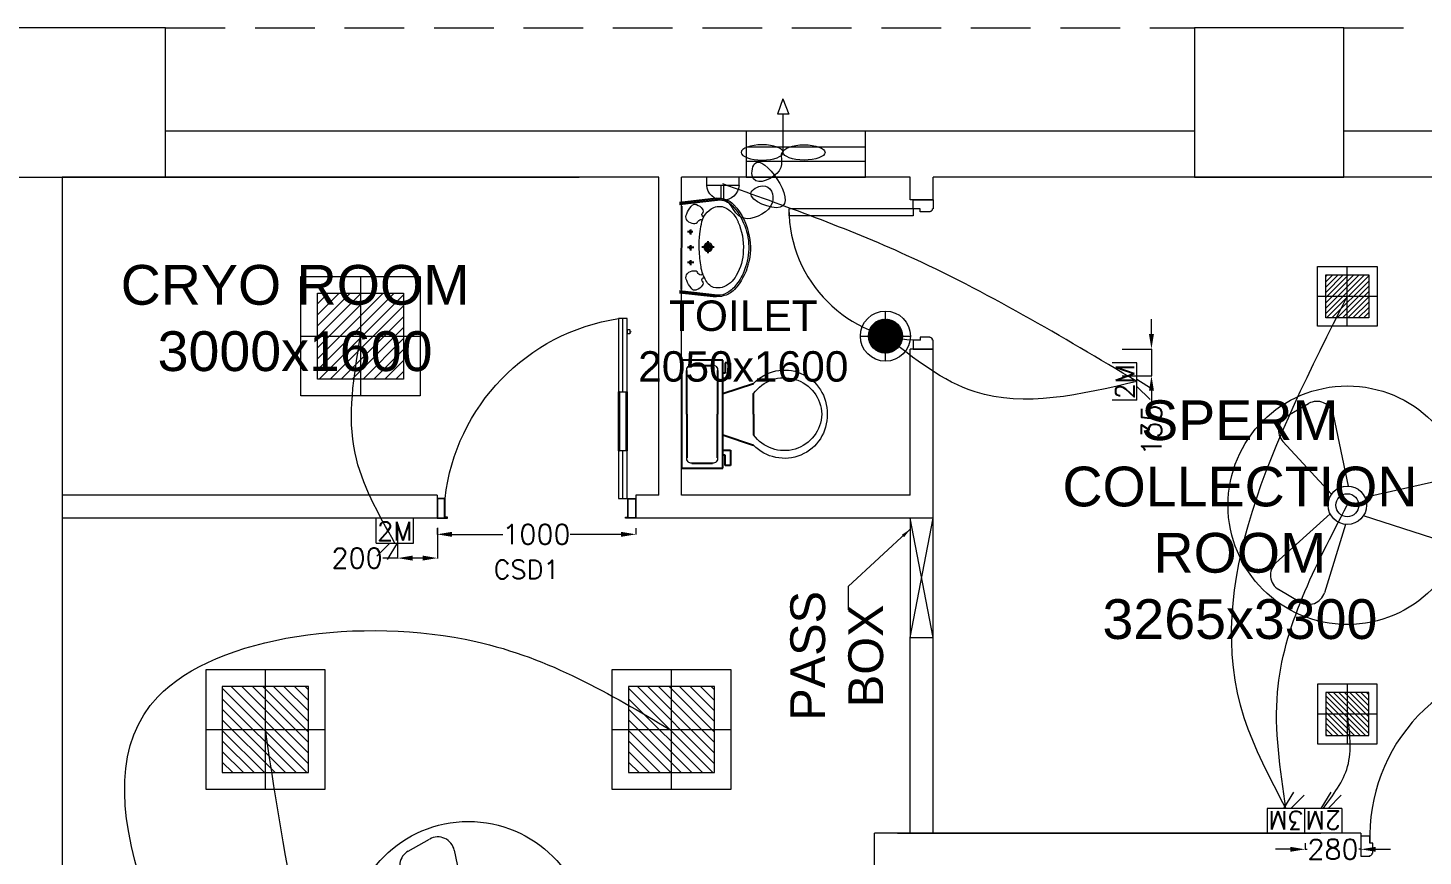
# Model space of a CAD drawing. Extents: x 3505867 to 4040009, y -660366 to -590408.
# Drawn here: x 3564364 to 3571380, y -599938 to -595773 of the extents above; entities that cross this region are included whole.
import ezdxf

# ---------------------------------------------------------------- set-up
doc = ezdxf.new("R2010")
doc.units = 0
doc.header["$LTSCALE"] = 6
doc.header["$MEASUREMENT"] = 0
doc.linetypes.add('HIDDEN', pattern=[0.375, 0.25, -0.125])
doc.layers.get('0').update_dxf_attribs({"linetype": 'CONTINUOUS', "lineweight": 0})
doc.layers.get('Defpoints').update_dxf_attribs({"linetype": 'CONTINUOUS', "lineweight": 0})
for name, color, linetype, lineweight in [('1200 Door', 144, 'CONTINUOUS', 0), ('24W RAW POWER', 1, 'CONTINUOUS', 0), ('24W UPS POWER LIGHT', 5, 'CONTINUOUS', 0), ('Chajja', 7, 'CONTINUOUS', 0), ('COL', 5, 'CONTINUOUS', 0), ('DIM', 7, 'CONTINUOUS', 0), ('DOOR', 44, 'CONTINUOUS', 0), ('ELE 36W EMERGENCY LIGHT', 5, 'CONTINUOUS', 0), ('ELE 36W LED LIGHT', 6, 'CONTINUOUS', 0), ('ELE-1200MM CEILINGFAN', 6, 'CONTINUOUS', 0), ('ELE-12W LED', 1, 'CONTINUOUS', 0), ('ELE-24W EMERGENCY  LED LIGHT', 5, 'CONTINUOUS', 0), ('ELE-24W LED LIGHT', 1, 'CONTINUOUS', 0), ('ELE-2M RAW P.SB', 40, 'CONTINUOUS', 0), ('ELE-2M UPS P.SB', 3, 'CONTINUOUS', 0), ('ELE-36W EMERGENCY  LED LIGHT', 7, 'CONTINUOUS', 0), ('ELE-36W LED LIGHT', 210, 'CONTINUOUS', 0), ('ELE-3M RAW P.SB', 40, 'CONTINUOUS', 0), ('ELE-CABLE TRAY', 31, 'CONTINUOUS', 0), ('ELE-EXHAUST FAN', 10, 'CONTINUOUS', 0), ('Single Leaf Door', 4, 'CONTINUOUS', 0), ('WALL', 10, 'CONTINUOUS', 0), ('WIN', 151, 'CONTINUOUS', 0), ('Window', 161, 'CONTINUOUS', 0)]:
    doc.layers.add(name, color=color, linetype=linetype, lineweight=lineweight)
doc.layers.add('ELE-LIGHTING WIRING', color=7, linetype='CONTINUOUS', lineweight=0, true_color=0x63d7b6)
doc.styles.add('ARIAL', font='arial.ttf')
doc.styles.add('ROMANS', font='romans.shx')
doc.styles.get("Standard").update_dxf_attribs({"font": 'SIMPLEX'})
doc.dimstyles.new('AEPL1', dxfattribs={"dimtxt": 100, "dimasz": 75, "dimexe": 1.25, "dimexo": 50, "dimtad": 0, "dimdec": 0, "dimtxsty": 'ROMANS', "dimcen": 2.5, "dimclrd": 7, "dimclre": 7, "dimadec": 0, "dimazin": 0, "dimtfac": 1, "dimtdec": 0, "dimtmove": 0, "dimatfit": 3, "dimfxl": 1, "dimlwd": 0, "dimlwe": 0, "dimarcsym": 0})
doc.dimstyles.new('TEXT', dxfattribs={"dimscale": 0, "dimtxt": 500, "dimasz": 100, "dimexe": 75, "dimexo": 100, "dimgap": 50, "dimtad": 0, "dimdec": 0, "dimzin": 0, "dimdsep": 46, "dimtxsty": 'ARIAL', "dimblk": 'OBLIQUE', "dimcen": 0.09, "dimdle": 100, "dimclrd": 256, "dimclre": 256, "dimclrt": 6, "dimadec": 0, "dimazin": 0, "dimtfac": 1, "dimtdec": 0, "dimtofl": 0, "dimtmove": 2, "dimatfit": 3, "dimfxl": 1, "dimfrac": 2, "dimtolj": 1, "dimtzin": 0, "dimarcsym": 0})

# ---------------------------------------------------------------- blocks, each defined once
blk = doc.blocks.new('A$C19B8274B')
at = {"layer": 'DOOR'}
for p, q in [((-45, 925), (-80, 925)), ((-80, 50), (-80, 925)), ((-45, 50), (-45, 925)), ((-45, 50), (-80, 50)), ((-955, -50), (-955, -47.5)), ((-940, -35), (-942.5, -35)), ((-60, -35), (-57.5, -35)), ((-45, -50), (-45, -47.5))]:
    blk.add_line(p, q, dxfattribs=at)
for points in [[(-940, 15), (-955, 15), (-955, 50), (-1000, 50), (-1000, -50), (-955, -50)], [(-940, -35), (-940, 15)], [(-60, 15), (-45, 15), (-45, 50), (0, 50), (0, -50), (-45, -50)], [(-60, -35), (-60, 15)]]:
    blk.add_lwpolyline(points, dxfattribs=at)
at = {"layer": 'DOOR', "color": 145}
blk.add_arc((-80, 50), 875, 90, 182.29244, dxfattribs=at)
at = {"layer": 'DOOR'}
for centre, start, end in [((-955, -35), 270, 0), ((-45, -35), 180, 270)]:
    blk.add_arc(centre, 12.5, start, end, dxfattribs=at)
blk = doc.blocks.new('750')
at = {"layer": 'DOOR'}
for p, q in [((-50, 705), (-47.5, 705)), ((-35, 690), (-35, 692.5)), ((50, 45), (50, 80)), ((50, 80), (675, 80)), ((675, 45), (675, 80)), ((-50, 45), (-47.5, 45)), ((-35, 60), (-35, 57.5)), ((50, 45), (675, 45))]:
    blk.add_line(p, q, dxfattribs=at)
for points in [[(15, 690), (15, 705), (50, 705), (50, 750), (-50, 750), (-50, 705)], [(-35, 690), (15, 690)], [(15, 60), (15, 45), (50, 45), (50, 0), (-50, 0), (-50, 45)], [(-35, 60), (15, 60)]]:
    blk.add_lwpolyline(points, dxfattribs=at)
for centre, start, end in [((-35, 705), 180, 270), ((-35, 45), 90, 180)]:
    blk.add_arc(centre, 12.5, start, end, dxfattribs=at)
at = {"layer": 'DOOR', "color": 145}
blk.add_arc((15, 45), 660, 0, 90, dxfattribs=at)
blk = doc.blocks.new('_Oblique')
at = {"color": 0, "linetype": 'ByBlock', "lineweight": -2}
blk.add_line((-0.5, -0.5), (0.5, 0.5), dxfattribs=at)
blk = doc.blocks.new('*D609')
at = {"layer": 'Defpoints', "color": 0, "linetype": 'ByBlock', "transparency": 16777216}
for p in [(-26825, 15699.2), (-25825, 15699.2), (-25825, 15618.3)]:
    blk.add_point(p, dxfattribs=at)
at = {"layer": 'DIM', "color": 7, "linetype": 'ByBlock', "lineweight": 0, "transparency": 16777216}
for p, q in [((-26825, 15649.2), (-26825, 15617.1)), ((-25825, 15649.2), (-25825, 15617.1)), ((-26750, 15618.3), (-26494.7, 15618.3)), ((-25900, 15618.3), (-26155.3, 15618.3))]:
    blk.add_line(p, q, dxfattribs=at)
at = {"layer": 'DIM', "color": 7, "linetype": 'ByBlock', "transparency": 16777216}
for points in [[(-26750, 15630.8), (-26750, 15605.8), (-26825, 15618.3)], [(-25900, 15630.8), (-25900, 15605.8), (-25825, 15618.3)]]:
    blk.add_solid(points, dxfattribs=at)
at = {"layer": 'DIM', "color": 0, "linetype": 'ByBlock', "transparency": 16777216, "insert": (-26325, 15618.3), "char_height": 100, "attachment_point": 5, "style": 'ROMANS'}
blk.add_mtext('1000', dxfattribs=at)
blk = doc.blocks.new('1000x2100x100 SD')
at = {"layer": 'Single Leaf Door'}
for points in [[(44.2, 338.9), (49.1, 338.9), (49.1, 635.4), (44.2, 635.4)], [(87.8, 635.4), (82.8, 635.4), (82.8, 338.9), (87.8, 338.9)]]:
    blk.add_hatch(color=6, dxfattribs=at).paths.add_polyline_path(points)
at = {"layer": 'Single Leaf Door', "color": 8}
for p, q in [((44.2, 100), (44.2, 1004.2)), ((44.2, 1004.2), (87.8, 1004.2)), ((66, 635.4), (66, 1004.2)), ((87.8, 1004.2), (87.8, 100)), ((29.8, 946.7), (29.8, 928.8)), ((44.2, 948.7), (31.7, 948.7)), ((31.7, 926.8), (44.2, 926.8)), ((44.2, 948.7), (44.2, 926.8)), ((66, 100), (66, 338.9)), ((0, 100), (0, 0)), ((40.2, 100), (0, 100)), ((2, 98), (2, 2)), ((38.2, 98), (2, 98)), ((38.2, 3), (38.2, 98)), ((40.2, 5), (40.2, 100)), ((87.8, 100), (44.2, 100)), ((959.8, 5), (959.8, 100)), ((959.8, 100), (1000, 100)), ((961.8, 3), (961.8, 98)), ((961.8, 98), (998, 98)), ((998, 98), (998, 2)), ((1000, 100), (1000, 0)), ((0, 0), (40.2, 0)), ((2, 2), (40.2, 2)), ((50.1, 3), (38.2, 3)), ((52.1, 5), (40.2, 5)), ((40.2, 2), (50.1, 2)), ((40.2, 0), (52.1, 0)), ((50.1, 2), (50.1, 3)), ((52.1, 0), (52.1, 5)), ((947.9, 5), (959.8, 5)), ((947.9, 0), (947.9, 5)), ((959.8, 0), (947.9, 0)), ((949.9, 3), (961.8, 3)), ((949.9, 2), (949.9, 3)), ((959.8, 2), (949.9, 2)), ((998, 2), (959.8, 2)), ((1000, 0), (959.8, 0))]:
    blk.add_line(p, q, dxfattribs=at)
at = {"layer": 'Single Leaf Door', "color": 6}
for p, q in [((87.8, 635.4), (44.2, 635.4)), ((44.2, 635.4), (44.2, 338.9)), ((49.1, 338.9), (49.1, 635.4)), ((82.8, 338.9), (82.8, 635.4)), ((87.8, 338.9), (87.8, 635.4)), ((44.2, 338.9), (87.8, 338.9))]:
    blk.add_line(p, q, dxfattribs=at)
at = {"layer": 'Single Leaf Door', "color": 6, "ltscale": 100}
blk.add_line((82.8, 635.4), (82.8, 338.9), dxfattribs=at)
at = {"layer": 'Single Leaf Door', "color": 6}
for points in [[(44.2, 635.4), (44.2, 338.9), (49.1, 338.9), (49.1, 635.4), (44.2, 635.4)], [(87.8, 635.4), (87.8, 338.9), (82.8, 338.9), (82.8, 635.4), (87.8, 635.4)]]:
    blk.add_lwpolyline(points, dxfattribs=at)
at = {"layer": 'Single Leaf Door', "ltscale": 5000}
blk.add_lwpolyline([(44.2, 635.4), (44.2, 338.9), (49.1, 338.9), (49.1, 635.4), (44.2, 635.4)], dxfattribs=at)
at = {"layer": 'Single Leaf Door', "color": 8}
for centre, radius, start, end in [((-69.3, -19.8), 1036, 6.64183, 81.27912), ((29.8, 937.7), 3.72, 90, 270), ((31.7, 946.7), 1.98, 90, 180), ((31.7, 928.8), 1.98, 180, 270)]:
    blk.add_arc(centre, radius, start, end, dxfattribs=at)
blk = doc.blocks.new('rhej')
at = {"color": 8, "lineweight": 25}
for p, q in [((271.6, 188.9), (271.6, 266.4)), ((271.6, 266.4), (297.5, 266.4)), ((297.5, 266.4), (297.5, 214.7)), ((297.5, 214.7), (310.4, 214.7)), ((310.4, 279.4), (310.4, -263.7)), ((517.3, 279.4), (310.4, 279.4)), ((336.3, 227.7), (336.3, 7.8)), ((465.6, 253.5), (362.2, 253.5)), ((491.5, 7.8), (491.5, 227.7)), ((517.3, 7.8), (517.3, 279.4)), ((310.4, 111.3), (155.3, 163)), ((310.4, 188.9), (271.6, 188.9)), ((155.3, 7.8), (155.3, 111.3)), ((155.3, 7.8), (155.3, -95.6)), ((336.3, -212), (336.3, 7.8)), ((491.5, 7.8), (491.5, -212)), ((517.3, -263.7), (517.3, 7.8)), ((310.4, -95.6), (155.3, -147.3)), ((271.6, -173.2), (271.6, -250.8)), ((310.4, -173.2), (271.6, -173.2)), ((297.5, -250.8), (297.5, -199.1)), ((297.5, -199.1), (310.4, -199.1)), ((271.6, -250.8), (297.5, -250.8)), ((310.4, -263.7), (517.3, -263.7)), ((465.6, -237.9), (362.2, -237.9))]:
    blk.add_line(p, q, dxfattribs=at)
at = {"color": 8, "extrusion": (0, 0, -1)}
for centre, major_axis, start_param, end_param in [((0, 15.7), (151.4, -151.4), 2.319632, 4.738539), ((358.9, 230.9), (-16.2, -16.2), 0.643501, 2.498091), ((468.8, 230.9), (16.2, -16.2), 3.785094, 5.639684), ((0.9, 2.3), (-133.6, -133.6), 0.814663, 3.31238), ((0, 0), (-151.4, -151.4), 4.686239, 7.105146), ((0.9, 13.4), (-133.6, -133.6), 4.541602, 7.039318), ((358.9, -215.2), (-16.2, -16.2), -0.927295, 0.927295), ((468.8, -215.2), (16.2, -16.2), 5.35589, 7.21048)]:
    blk.add_ellipse(centre, major_axis=major_axis, ratio=1, start_param=start_param, end_param=end_param, dxfattribs=at)
blk = doc.blocks.new('u46')
at = {"color": 8, "lineweight": 25}
for p, q in [((-10.2, 228.4), (174.5, 249.1)), ((-10.2, 220.4), (181.2, 241.9)), ((-0.6, -208.9), (0.6, 208.9)), ((56.5, 80.8), (29.2, 80.8)), ((44.2, 92.9), (44.2, 66.7)), ((61.7, 1.6), (29.2, 1.6)), ((44.2, 13.7), (44.2, -12.6)), ((163.2, 3), (101.8, 3)), ((133.1, -27.2), (133.1, 33.1)), ((44.2, -61.1), (44.2, -87.4)), ((61.7, -73.2), (29.2, -73.2)), ((-10.2, -216.1), (181.2, -237.6)), ((-10.2, -224.1), (174.5, -244.8))]:
    blk.add_line(p, q, dxfattribs=at)
at = {"color": 8, "extrusion": (0, 0, -1)}
for centre, major_axis, start_param, end_param in [((65.8, 198.9), (0, 20.7), -1.101507, 0.481509), ((57.5, 163.3), (-0.3, 56.9), 0.324902, 0.965135), ((189.6, 137.7), (0, 70.9), -0.405199, 0.56573), ((187.7, 150.5), (0, 99.5), -0.132539, 0.848731), ((185.8, 147.6), (0.1, 94.4), -0.049658, 0.838116), ((57.3, 20.1), (0, 275.4), 0.806541, 1.180915), ((49.5, 13.5), (-0.1, 293.9), 0.809856, 1.41441), ((56, 154.5), (0, 34), 4.33982, 5.202657), ((64.6, 170.4), (0.3, 49.2), 3.359735, 4.09512), ((144.8, 128.2), (1.1, 126.1), -1.238036, -0.892193), ((104.1, 117.8), (-0.2, 26.8), -1.278641, -0.487266), ((96.3, 135.9), (0, 7.39), -0.727724, 1.373337), ((208, 103.4), (0, 109.8), -1.431017, -0.436146), ((110.3, 167.2), (-6.08, 6.08), 4.867594, 6.265028), ((110.5, 165), (5.47, 5.47), 2.097053, 3.541809), ((90.3, 184.5), (0, 17.9), 0.880684, 2.260744), ((153.9, 79), (-0.2, 139.7), 0.557563, 1.193786), ((44.2, 80.8), (0.02, 6.43), 3.139035, 9.42222), ((62.5, 153), (0, 31.9), 2.620328, 3.422401), ((387.1, 47.9), (-0.3, 296.4), -1.495794, -1.328336), ((13.1, 6.8), (0, 297.5), 1.141495, 1.637774), ((35, 2.5), (0, 302.7), 1.155365, 1.952189), ((44.2, 1.6), (0.08, 6.43), 3.12883, 9.412015), ((820.2, -1), (0.1, 732.1), -1.56667, -1.474079), ((888.1, 36.7), (0.8, 800.7), 4.558159, 4.668067), ((133.1, 3), (0, 21.6), 3.141254, 9.424439), ((133.1, 3), (-0.1, 15.5), 3.145308, 9.428493), ((133.1, 3), (0, 10.9), 3.142047372431534, 9.42523267961112), ((72.5, -1.7), (-0.1, 274.2), 1.346594, 1.865175), ((44.2, -73.2), (0.02, 6.43), 3.139035, 9.42222), ((62.5, -10.9), (0, 247.5), 1.579809, 2.112792), ((56, -148.1), (0, 34), 4.222121, 5.084958), ((64.6, -163.9), (0.1, 49.2), -0.960797, -0.225412), ((62.5, -146.6), (-0.1, 31.9), -0.276767, 0.525307), ((104.1, -111.4), (0.2, 26.8), 3.628858, 4.420234), ((96.6, -128.2), (-0.03, 8.55), 1.455188, 3.796569), ((263.1, -73.7), (0.1, 166.8), 4.181112, 4.641559), ((163.1, -79.8), (0.2, 126), 2.054055, 2.802751), ((56.1, -13.3), (0.2, 287), 1.808981, 2.322804), ((124.5, -51.6), (-0.2, 200.3), 1.868215, 2.281789), ((144.8, -121.8), (-0.3, 126.1), 4.027191, 4.373034), ((65.8, -192.5), (0, 20.7), 2.661884, 4.2449), ((57.5, -156.9), (0.3, 56.9), 2.176458, 2.816691), ((110.3, -160.8), (-6.08, 6.08), 4.730546, 6.12798), ((111.3, -159.3), (6.17, 6.17), 4.354779, 6.027124), ((90.3, -178.1), (0, 17.9), 0.880848, 2.260908), ((192.6, -126.1), (0, 80.1), 3.554495, 4.299548), ((181.2, -107), (0, 94.7), 2.890537, 3.362984), ((187.2, -138.1), (-0.1, 106), 2.310552, 2.942572), ((171.7, -117.2), (-0.1, 123.1), 2.127435, 2.640092), ((184.7, -162.2), (-0.1, 83.2), 2.850118, 3.264751), ((188.2, -159.7), (0, 78.1), 2.562376, 3.231693)]:
    blk.add_ellipse(centre, major_axis=major_axis, ratio=1, start_param=start_param, end_param=end_param, dxfattribs=at)
blk = doc.blocks.new('A$C07FB25EA')
at = {"layer": 'ELE-1200MM CEILINGFAN', "color": 3}
for p, q in [((0.26, 2.64), (3.17, 12.07)), ((6.53, 13.37), (9.47, 11.64)), ((9.84, 7.94), (2.36, 1.21)), ((-11.8, 4.55), (-2.22, 1.44)), ((-14.84, -1.03), (-14.81, 2.38)), ((-2.41, -1.1), (-12.04, -3.29)), ((2.16, -1.54), (8.87, -8.78)), ((1.96, -12.49), (-0.13, -2.65)), ((8.31, -12.34), (5.35, -14.02))]:
    blk.add_line(p, q, dxfattribs=at)
at = {"layer": 'ELE-1200MM CEILINGFAN', "color": 5, "ltscale": 10}
blk.add_circle((0, 0), 16.45, dxfattribs=at)
at = {"layer": 'ELE-1200MM CEILINGFAN', "color": 3}
for radius in [2.65, 1.58]:
    blk.add_circle((0, 0), radius, dxfattribs=at)
for centre, start, end in [((5.36, 11.38), 59.5281, 162.5229), ((8.3, 9.66), 311.9493, 59.5281), ((-12.51, 2.36), 71.9493, 179.5281), ((-12.54, -1.05), 179.5281, 282.5229), ((7.18, -10.34), 299.5281, 42.5229), ((4.21, -12.02), 191.9493, 299.5281)]:
    blk.add_arc(centre, 2.3, start, end, dxfattribs=at)
blk = doc.blocks.new('light300x600')
at = {"layer": 'ELE-36W LED LIGHT', "lineweight": 0}
for p, q in [((918214.7, -78407.4), (918214.7, -79007.4)), ((918814.7, -78407.4), (918214.7, -78407.4)), ((918514.7, -78407.4), (918514.7, -79007.4)), ((918814.7, -79007.4), (918814.7, -78407.4)), ((918298.3, -78491.3), (918298.6, -78491)), ((918298.3, -78544.3), (918351.6, -78491)), ((918298.3, -78597.3), (918404.7, -78491)), ((918298.3, -78650.4), (918457.7, -78491)), ((918298.3, -78703.4), (918510.7, -78491)), ((918298.3, -78756.4), (918563.8, -78491)), ((918298.3, -78809.5), (918616.8, -78491)), ((918298.3, -78862.5), (918669.8, -78491)), ((918298.3, -78915.5), (918722.9, -78491)), ((918298.3, -78491), (918298.3, -78923.7)), ((918731.1, -78491), (918298.3, -78491)), ((918731.1, -78923.7), (918731.1, -78491)), ((918343.2, -78923.7), (918731.1, -78535.8)), ((918396.2, -78923.7), (918731.1, -78588.8)), ((918449.2, -78923.7), (918731.1, -78641.9)), ((918214.7, -78707.4), (918814.7, -78707.4)), ((918502.3, -78923.7), (918731.1, -78694.9)), ((918555.3, -78923.7), (918731.1, -78747.9)), ((918608.3, -78923.7), (918731.1, -78801)), ((918661.3, -78923.7), (918731.1, -78854)), ((918298.3, -78923.7), (918731.1, -78923.7)), ((918714.4, -78923.7), (918731.1, -78907)), ((918214.7, -79007.4), (918814.7, -79007.4))]:
    blk.add_line(p, q, dxfattribs=at)
blk = doc.blocks.new('ELE.EMERGENCY 40W LED LIGHT')
at = {"layer": 'ELE-36W EMERGENCY  LED LIGHT'}
h = blk.add_hatch(dxfattribs=at)
h.set_pattern_fill('ANSI31', color=5, scale=300, style=0)
h.paths.add_polyline_path([(-207.7, -207.7), (-207.7, 207.7), (207.7, 207.7), (207.7, -207.7)])
for p, q in [((0, 288), (0, -288)), ((-288, 0), (288, 0))]:
    blk.add_line(p, q, dxfattribs=at)
for points in [[(-288, -288), (-288, 288), (288, 288), (288, -288)], [(-207.7, -207.7), (-207.7, 207.7), (207.7, 207.7), (207.7, -207.7)]]:
    blk.add_lwpolyline(points, close=True, dxfattribs=at)
blk = doc.blocks.new('2M UPS SB')
at = {"layer": 'ELE-2M UPS P.SB', "color": 3}
for p, q in [((-133.8, 160), (-69.3, 265.2)), ((-88.2, 160), (-3.4, 244.9)), ((-240, 160), (-240, 0)), ((0, 160), (-240, 160)), ((0, 160), (0, 0))]:
    blk.add_line(p, q, dxfattribs=at)
blk.add_text('2M', height=120, rotation=180, dxfattribs=at).set_placement((-6, 143))
blk = doc.blocks.new('24w led light')
at = {"layer": 'ELE-24W LED LIGHT', "color": 1, "lineweight": 0}
for p, q in [((159, 159), (-160, 159)), ((-160, 159), (-160, -160)), ((-0.5, -160), (-0.5, 159)), ((159, -160), (159, 159)), ((114.5, 114.5), (-115.5, 114.5)), ((-115.5, 114.5), (-115.5, -115.5)), ((110.2, -115.5), (-115.5, 110.2)), ((82, -115.5), (-115.5, 82)), ((114.5, -91.7), (-91.7, 114.5)), ((114.5, -63.5), (-63.5, 114.5)), ((114.5, -35.3), (-35.3, 114.5)), ((114.5, -7.1), (-7.1, 114.5)), ((114.5, 21.1), (21.1, 114.5)), ((114.5, 49.3), (49.3, 114.5)), ((114.5, 77.5), (77.5, 114.5)), ((114.5, 105.7), (105.7, 114.5)), ((114.5, -115.5), (114.5, 114.5)), ((53.8, -115.5), (-115.5, 53.8)), ((25.6, -115.5), (-115.5, 25.6)), ((-160, -0.5), (159, -0.5)), ((-2.6, -115.5), (-115.5, -2.6)), ((-30.8, -115.5), (-115.5, -30.8)), ((-59, -115.5), (-115.5, -59)), ((-87.2, -115.5), (-115.5, -87.2)), ((-115.4, -115.5), (-115.5, -115.4)), ((-115.5, -115.5), (114.5, -115.5)), ((-160, -160), (159, -160))]:
    blk.add_line(p, q, dxfattribs=at)
blk = doc.blocks.new('24w led emeregency')
at = {"layer": 'ELE-24W EMERGENCY  LED LIGHT'}
h = blk.add_hatch(dxfattribs=at)
h.set_pattern_fill('ANSI31', scale=166.67, style=0)
h.paths.add_polyline_path([(-115.4, -115.4), (-115.4, 115.4), (115.4, 115.4), (115.4, -115.4)])
at = {"layer": 'ELE-24W EMERGENCY  LED LIGHT', "color": 5}
for p, q in [((0, 160), (0, -160)), ((-160, 0), (160, 0))]:
    blk.add_line(p, q, dxfattribs=at)
for points in [[(-160, -160), (-160, 160), (160, 160), (160, -160)], [(-115.4, -115.4), (-115.4, 115.4), (115.4, 115.4), (115.4, -115.4)]]:
    blk.add_lwpolyline(points, close=True, dxfattribs=at)
blk = doc.blocks.new('18W LED')
at = {"layer": 'ELE-12W LED'}
h = blk.add_hatch(dxfattribs=at)
h.set_pattern_fill('ANSI31', color=252)
h.set_pattern_definition([(45, (-1135553.9097, 459369.4158), (-2.24506403, 2.24506403), [])])
edge = h.paths.add_edge_path()
edge.add_arc((0, 0), 85.7, 0, 360)
at = {"layer": 'ELE-12W LED', "color": 1}
for p, q in [((0, -126.1), (0, 126.1)), ((-126.1, 0), (126.1, 0))]:
    blk.add_line(p, q, dxfattribs=at)
for radius in [126.1, 85.7]:
    blk.add_circle((0, 0), radius, dxfattribs=at)
blk = doc.blocks.new('A$C44D17E71')
at = {"layer": 'ELE-EXHAUST FAN', "color": 1}
for p, q in [((-13.3, 0.72), (-9.75, 2.1)), ((-13.3, 0.72), (-9.75, -0.48)), ((-9.75, 2.1), (-9.75, -0.48)), ((-0.97, 0.81), (-9.75, 0.81)), ((6.62, -9.32), (4.71, -9.31)), ((4.71, -9.31), (4.71, -16.8)), ((6.59, -16.81), (6.62, -9.32)), ((6.61, -12.95), (10.07, -12.97)), ((6.61, -13.55), (10.06, -13.57)), ((6.59, -16.81), (4.71, -16.8))]:
    blk.add_line(p, q, dxfattribs=at)
blk.add_ellipse((-0.97, 5.64), major_axis=(0, -4.83), ratio=0.36355, dxfattribs=at)
at = {"layer": 'ELE-EXHAUST FAN', "color": 1, "extrusion": (0, 0, -1)}
blk.add_ellipse((-0.97, -4.02), major_axis=(0, 4.83), ratio=0.36355, dxfattribs=at)
blk.add_ellipse((6.31, -13.06), major_axis=(0.02, 3.76), ratio=1, start_param=0.079283, end_param=3.06231, dxfattribs=at)
at = {"layer": 'ELE-EXHAUST FAN', "color": 1}
blk.add_open_spline([(-1.04, 0.81), (-0.79, -0.3), (3.44, 2.5), (7.59, -7.04), (-0.96, -5.98), (5.22, 0.41), (14.27, 3.09), (9.16, -9.39), (5.43, -2.53), (11.73, 0.02), (16.82, -10.79), (10.14, -10.71), (10.07, -12.97)], degree=3, knots=[0, 0, 0, 0, 6.261699, 12.352893, 15.787239, 21.858742, 28.752755, 35.678217, 39.225495, 45.354107, 53.693878, 67.421453, 67.421453, 67.421453, 67.421453], dxfattribs=at)
blk = doc.blocks.new('2M SB')
at = {"layer": 'ELE-2M RAW P.SB'}
for p, q in [((-133.8, 160), (-69.3, 265.2)), ((-88.2, 160), (-3.4, 244.9)), ((-240, 160), (-240, 0)), ((0, 160), (-240, 160)), ((0, 160), (0, 0))]:
    blk.add_line(p, q, dxfattribs=at)
blk.add_text('2M', height=120, rotation=180, dxfattribs=at).set_placement((-6, 143))
blk = doc.blocks.new('TEWSER')
at = {"layer": 'ELE-3M RAW P.SB'}
for p, q in [((0, 0), (125, 0)), ((0, 0), (0, -187.5)), ((0, -104.5), (-82.2, -54.1)), ((0, -68.9), (-66.3, -2.6)), ((0, -187.5), (125, -187.5))]:
    blk.add_line(p, q, dxfattribs=at)
blk.add_text('3M', height=93.75, rotation=270, dxfattribs=at).set_placement((13.3, -4.7))
blk = doc.blocks.new('*D488')
at = {"layer": 'Defpoints', "color": 0, "linetype": 'ByBlock', "transparency": 16777216}
for p in [(3570787, -599823.2), (3571066.9, -599823.2), (3571066.9, -599904.1)]:
    blk.add_point(p, dxfattribs=at)
at = {"layer": 'ELE-CABLE TRAY', "color": 7, "linetype": 'ByBlock', "lineweight": 0, "transparency": 16777216}
for p, q in [((3570712, -599904.1), (3570637, -599904.1)), ((3570787, -599873.2), (3570787, -599905.3)), ((3570787, -599904.1), (3570797.8, -599904.1)), ((3571066.9, -599904.1), (3571056.1, -599904.1)), ((3571066.9, -599873.2), (3571066.9, -599905.3)), ((3571141.9, -599904.1), (3571216.9, -599904.1))]:
    blk.add_line(p, q, dxfattribs=at)
at = {"layer": 'ELE-CABLE TRAY', "color": 7, "linetype": 'ByBlock', "transparency": 16777216}
for points in [[(3570712, -599916.6), (3570712, -599891.6), (3570787, -599904.1)], [(3571141.9, -599891.6), (3571141.9, -599916.6), (3571066.9, -599904.1)]]:
    blk.add_solid(points, dxfattribs=at)
at = {"layer": 'ELE-CABLE TRAY', "color": 0, "linetype": 'ByBlock', "transparency": 16777216, "insert": (3570926.9, -599904.1), "char_height": 100, "attachment_point": 5, "style": 'ROMANS'}
blk.add_mtext('280', dxfattribs=at)
blk = doc.blocks.new('*D491')
at = {"layer": 'Defpoints', "color": 0, "linetype": 'ByBlock', "transparency": 16777216}
for p in [(3569816, -597388.2), (3569816, -597523.2), (3570014, -597523.2)]:
    blk.add_point(p, dxfattribs=at)
at = {"layer": 'ELE-CABLE TRAY', "color": 7, "linetype": 'ByBlock', "lineweight": 0, "transparency": 16777216}
for p, q in [((3570014, -597313.2), (3570014, -597238.2)), ((3569866, -597388.2), (3570015.3, -597388.2)), ((3570014, -597388.2), (3570014, -597523.2)), ((3569866, -597523.2), (3570015.3, -597523.2)), ((3570014, -597598.2), (3570014, -597673.2))]:
    blk.add_line(p, q, dxfattribs=at)
at = {"layer": 'ELE-CABLE TRAY', "color": 7, "linetype": 'ByBlock', "transparency": 16777216}
for points in [[(3570001.5, -597313.2), (3570026.5, -597313.2), (3570014, -597388.2)], [(3570026.5, -597598.2), (3570001.5, -597598.2), (3570014, -597523.2)]]:
    blk.add_solid(points, dxfattribs=at)
at = {"layer": 'ELE-CABLE TRAY', "color": 0, "linetype": 'ByBlock', "transparency": 16777216, "insert": (3570014, -597795.3), "char_height": 100, "attachment_point": 5, "rotation": 90, "style": 'ROMANS'}
blk.add_mtext('135', dxfattribs=at)
blk = doc.blocks.new('*D492')
at = {"layer": 'Defpoints', "color": 0, "linetype": 'ByBlock', "transparency": 16777216}
for p in [(3566223, -598237.3), (3566423, -598237.3), (3566223, -598439.6)]:
    blk.add_point(p, dxfattribs=at)
at = {"layer": 'ELE-CABLE TRAY', "color": 7, "linetype": 'ByBlock', "lineweight": 0, "transparency": 16777216}
for p, q in [((3566223, -598287.3), (3566223, -598440.9)), ((3566423, -598287.3), (3566423, -598440.9)), ((3566223, -598439.6), (3566148, -598439.6)), ((3566348, -598439.6), (3566298, -598439.6))]:
    blk.add_line(p, q, dxfattribs=at)
at = {"layer": 'ELE-CABLE TRAY', "color": 7, "linetype": 'ByBlock', "transparency": 16777216}
for points in [[(3566298, -598427.1), (3566298, -598452.1), (3566223, -598439.6)], [(3566348, -598452.1), (3566348, -598427.1), (3566423, -598439.6)]]:
    blk.add_solid(points, dxfattribs=at)
at = {"layer": 'ELE-CABLE TRAY', "color": 0, "linetype": 'ByBlock', "transparency": 16777216, "insert": (3566018.8, -598439.6), "char_height": 100, "attachment_point": 5, "style": 'ROMANS'}
blk.add_mtext('200', dxfattribs=at)
blk = doc.blocks.new('CIVIL IVF')
at = {"layer": 'Chajja', "color": 8, "linetype": 'HIDDEN', "ltscale": 200}
for p, q in [((-28190, 18165.2), (-23015, 18165.2)), ((-22265, 18165.2), (-16305, 18165.2))]:
    blk.add_line(p, q, dxfattribs=at)
at = {"layer": 'COL', "color": 8}
for points in [[(-28940, 17415.2), (-28190, 17415.2), (-28190, 18165.2), (-28940, 18165.2)], [(-23015, 17415.2), (-22265, 17415.2), (-22265, 18165.2), (-23015, 18165.2)]]:
    blk.add_lwpolyline(points, close=True, dxfattribs=at)
at = {"layer": 'WALL', "color": 8, "linetype": 'ByBlock'}
for p, q in [((-23015, 17645.2), (-28190, 17645.2)), ((-16305, 17645.2), (-22265, 17645.2)), ((-28710, 17415.2), (-28710, 11450.2)), ((-28710, 17415.2), (-28710, 11450.2)), ((-25710, 17415.2), (-28190, 17415.2)), ((-25710, 15815.2), (-25710, 17415.2)), ((-25595, 15815.2), (-25595, 17415.2)), ((-24445, 17415.2), (-25595, 17415.2)), ((-24445, 17300.2), (-24445, 17415.2)), ((-24330, 17300.2), (-24330, 17415.2)), ((-21065, 17415.2), (-24330, 17415.2)), ((-24330, 17300.2), (-24445, 17300.2)), ((-24445, 15815.2), (-24445, 16550.2)), ((-24330, 16550.2), (-24445, 16550.2)), ((-24330, 15699.2), (-24330, 16550.2)), ((-26825, 15815.2), (-28710, 15815.2)), ((-25710, 15815.2), (-25825, 15815.2)), ((-24445, 15815.2), (-25595, 15815.2)), ((-26825, 15699.2), (-28710, 15699.2)), ((-24445, 15699.2), (-25825, 15699.2)), ((-24445, 14115.2, -101230.8), (-24445, 15099.2, -101230.8)), ((-24330, 14115.2), (-24330, 15099.2)), ((-22179.1, 14115.2), (-24625, 14115.2)), ((-24625, 11450.2), (-24625, 14115.2)), ((-22179.1, 14115.2), (-22179.1, 14000.2))]:
    blk.add_line(p, q, dxfattribs=at)
at = {"layer": 'WALL', "color": 8, "lineweight": 0}
for p, q in [((-26530, 17415.2), (-28710, 17415.2)), ((-26825, 15815.2), (-26825, 15699.2)), ((-25825, 15815.2), (-25825, 15699.2)), ((-24510, 14115.2), (-22380, 14115.2))]:
    blk.add_line(p, q, dxfattribs=at)
at = {"layer": 'WALL', "color": 8, "linetype": 'ByBlock'}
blk.add_lwpolyline([(-28940, 10700.2), (-28940, 17415.2), (-26110, 17415.2)], dxfattribs=at)
at = {"layer": 'WIN', "color": 8, "linetype": 'Continuous'}
for p, q in [((-24330, 15099.2), (-24445, 15699.2)), ((-24445, 15099.2, -101230.8), (-24330, 15699.2))]:
    blk.add_line(p, q, dxfattribs=at)
blk.add_lwpolyline([(-24445, 15099.2), (-24330, 15099.2), (-24330, 15699.2), (-24445, 15699.2)], close=True, dxfattribs=at)
at = {"layer": 'Window', "color": 8, "linetype": 'Continuous'}
for points in [[(-24670, 17415.2), (-24670, 17645.2), (-25270, 17645.2), (-25270, 17415.2)], [(-24670, 17495.2), (-24670, 17565.2), (-25270, 17565.2), (-25270, 17495.2)]]:
    blk.add_lwpolyline(points, close=True, dxfattribs=at)
at = {"layer": 'DOOR', "color": 8, "rotation": 180}
blk.add_blockref('750', (-24380, 17300.2), dxfattribs=at)
at = {"layer": 'DOOR', "color": 8, "linetype": 'Continuous'}
blk.add_blockref('A$C19B8274B', (-21179.1, 14050.2), dxfattribs=at)
at = {"layer": 'Single Leaf Door', "color": 8, "xscale": -1}
blk.add_blockref('1000x2100x100 SD', (-25825, 15699.2), dxfattribs=at)
at = {"layer": 'WALL', "color": 8, "linetype": 'ByBlock'}
blk.add_blockref('u46', (-25595, 17059), dxfattribs=at)
at = {"layer": 'WALL', "color": 8, "linetype": 'ByBlock', "rotation": 180}
blk.add_blockref('rhej', (-25077.7, 16230.3), dxfattribs=at)
at = {"layer": '1200 Door', "color": 8, "linetype": 'ByBlock', "style": 'ROMANS'}
blk.add_text('CSD1', height=94.18, dxfattribs=at).set_placement((-26540.5, 15394.3, -35804.4))
at = {"layer": 'DIM', "color": 8, "attachment_point": 5, "style": 'ARIAL'}
for s, insert, char_height, width in [('CRYO ROOM 3000x1600', (-27539, 16704.8), 200, 1982.81), ('TOILET\\P2050x1600', (-25284.7, 16589.2), 153, 1626.956), ('SPERM COLLECTION ROOM 3265x3300', (-22787.2, 15690.7), 200, 1980.803)]:
    blk.add_mtext(s, dxfattribs=dict(at, insert=insert, char_height=char_height, width=width))
at = {"layer": 'DIM', "color": 8, "linetype": 'Continuous', "insert": (-24813.7, 15007.2, -101230.8), "char_height": 175, "width": 1149.25, "attachment_point": 5, "rotation": 90, "style": 'ARIAL'}
blk.add_mtext('PASS BOX', dxfattribs=at)
at = {"layer": 'DIM', "color": 8, "linetype": 'ByBlock'}
dim = blk.add_linear_dim(base=(-25825, 15618.3), p1=(-26825, 15699.2), p2=(-25825, 15699.2), dimstyle='AEPL1', dxfattribs=at)
dim.commit()
dim.dimension.update_dxf_attribs({"geometry": '*D609', "text_midpoint": (-26325, 15618.3)})
at = {"layer": 'WIN', "color": 8, "linetype": 'Continuous'}
blk.add_leader([(-24445, 15644.2, -101230.8), (-24756.5, 15355.6, -101230.8), (-24756.5, 15237.9, -101230.8)], dimstyle='TEXT', override={"dimscale": 1, "dimtxt": 200, "dimasz": 50, "dimfxl": 0.18}, dxfattribs=at)

msp = doc.modelspace()

# ---------------------------------------------------------------- linework, layer by layer
at = {"layer": 'ELE-LIGHTING WIRING', "linetype": 'ByBlock'}
for points in [[(3569941, -597551.4), (3568782.5, -596917), (3567859, -596558.2)], [(3570690.2, -599698.2), (3570480.8, -599242.6), (3570998.5, -597123.2)], [(3569941, -597551.4), (3569127, -597603.8), (3568676, -597323.2)], [(3570690.2, -599698.2), (3570648, -599114.2), (3570999, -598173.7)], [(3565557.7, -601426.5, 0), (3565016.9, -599137.8), (3566615.9, -598859.3), (3567592, -599302, 0)], [(3568527.8, -602784.1), (3566167.4, -601363.6), (3565557.7, -599302, 0)]]:
    msp.add_spline(points, degree=3, dxfattribs=at)
at = {"layer": 'ELE-LIGHTING WIRING', "color": 254, "linetype": 'ByBlock', "true_color": 0xdebad0}
for points in [[(3566209.4, -598364.2), (3566008.6, -597911.8), (3566036, -597323.2)], [(3570877.7, -599698.2), (3571000.3, -599488.2), (3570999, -599223.7)]]:
    msp.add_spline(points, degree=3, dxfattribs=at)

# ---------------------------------------------------------------- block references
at = {"linetype": 'ByBlock'}
msp.add_blockref('CIVIL IVF', (3593246, -613938.4), dxfattribs=at)
at = {"layer": '24W RAW POWER', "lineweight": 9, "xscale": -0.9404388715045132, "yscale": 0.9404388715045132, "zscale": 0.9404388715045132}
msp.add_blockref('24w led light', (3570998.5, -597123.2), dxfattribs=at)
at = {"layer": '24W UPS POWER LIGHT', "lineweight": 9, "xscale": -0.9375000000222322, "yscale": 0.9375000000222322, "zscale": 0.9375000000222322}
msp.add_blockref('24w led emeregency', (3570999, -599223.7), dxfattribs=at)
at = {"layer": 'ELE 36W EMERGENCY LIGHT', "xscale": 1.041666666677768, "yscale": 1.041666666677768, "zscale": 1.041666666677768}
msp.add_blockref('ELE.EMERGENCY 40W LED LIGHT', (3566036, -597323.2), dxfattribs=at)
at = {"layer": 'ELE 36W LED LIGHT', "rotation": 89.9999999995464}
for p in [(3486850.3, -1517816.7, 0), (3488892.8, -1517816.7, 0)]:
    msp.add_blockref('light300x600', p, dxfattribs=at)
at = {"layer": 'ELE-1200MM CEILINGFAN', "color": 7, "ltscale": 8, "xscale": 36.47592107175105, "yscale": 36.47592107175105, "zscale": 36.47592107175105, "rotation": 180}
for p in [(3570999, -598173.7), (3566579, -600364.2)]:
    msp.add_blockref('A$C07FB25EA', p, dxfattribs=at)
at = {"layer": 'ELE-12W LED', "color": 6}
msp.add_blockref('18W LED', (3568676, -597323.2), dxfattribs=at)
at = {"layer": 'ELE-2M RAW P.SB', "color": 6, "xscale": 0.7812500000005363, "yscale": 0.7812500000005363, "zscale": 0.7812500000005363, "rotation": 269.9999999999998}
msp.add_blockref('2M SB', (3569816, -597645.1), dxfattribs=at)
at = {"layer": 'ELE-2M UPS P.SB', "color": 6, "xscale": 0.7812500000005363, "yscale": 0.7812500000005363, "zscale": 0.7812500000005363}
for p, rotation in [((3566115.6, -598239.2), 179.9999999999999), ((3570971.5, -599823.2), 359.9999999999999)]:
    msp.add_blockref('2M UPS SB', p, dxfattribs=dict(at, rotation=rotation))
at = {"layer": 'ELE-3M RAW P.SB', "color": 26, "linetype": 'ByBlock', "rotation": 269.9999999999999}
msp.add_blockref('TEWSER', (3570784, -599698.2), dxfattribs=at)
at = {"layer": 'ELE-EXHAUST FAN', "xscale": 21.82094173196808, "yscale": 21.82094173196808, "zscale": 21.82094173196808, "rotation": 270}
msp.add_blockref('A$C44D17E71', (3568144, -596420.5), dxfattribs=at)

# ---------------------------------------------------------------- dimensions: what is measured, and where the dimension line sits
at = {"layer": 'ELE-CABLE TRAY', "color": 0, "linetype": 'ByBlock'}
dim = msp.add_linear_dim(base=(3570014, -597523.2), p1=(3569816, -597388.2), p2=(3569816, -597523.2), angle=90, dimstyle='AEPL1', dxfattribs=at)
dim.commit()
dim.dimension.update_dxf_attribs({"geometry": '*D491', "text_midpoint": (3570014, -597795.3)})
for base, p1, p2, picture, middle in [((3566223, -598439.6), (3566423, -598237.3), (3566223, -598237.3), '*D492', (3566018.8, -598439.6)), ((3571066.9, -599904.1), (3570787, -599823.2), (3571066.9, -599823.2), '*D488', (3570926.9, -599904.1))]:
    dim = msp.add_linear_dim(base=base, p1=p1, p2=p2, dimstyle='AEPL1', dxfattribs=at)
    dim.commit()
    dim.dimension.update_dxf_attribs({"geometry": picture, "text_midpoint": middle})

doc.saveas('drawing.dxf')
